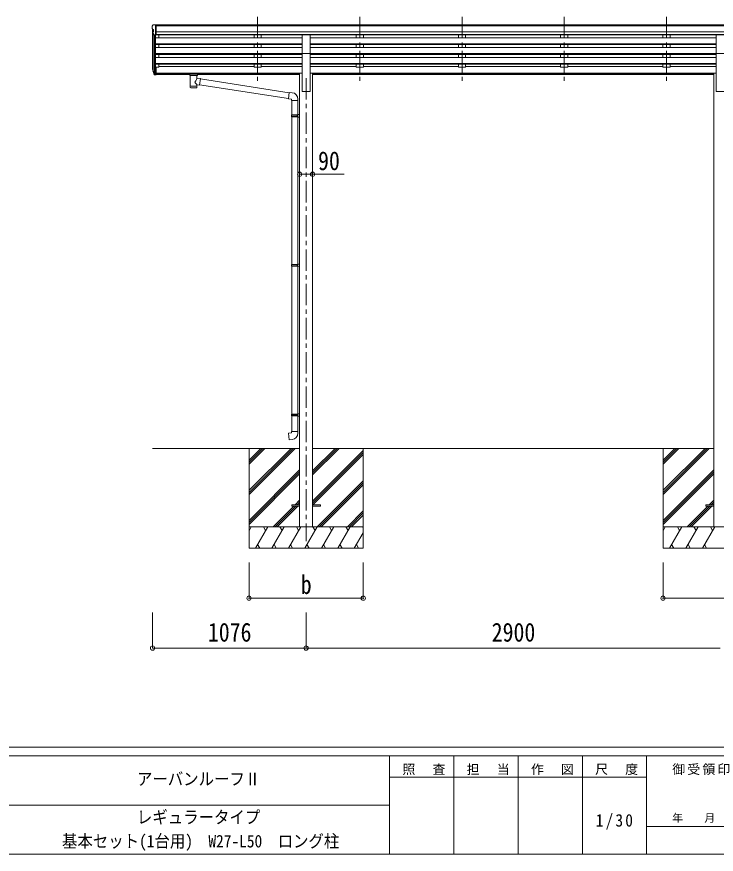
# Model space of a CAD drawing. Units: millimetres at full size, sheet at 1:30; some dimension numbers follow another scale. Extents: x -8432 to 8432, y -5820 to 5820.
# Drawn here: x 89 to 4989, y -5820 to 49 of the extents above; entities that cross this region are included whole.
import ezdxf
from ezdxf.enums import TextEntityAlignment as Align

# ---------------------------------------------------------------- set-up
doc = ezdxf.new("R2010")
doc.units = ezdxf.units.MM
doc.header["$LTSCALE"] = 30
doc.header["$PDMODE"] = 32
doc.header["$PDSIZE"] = 30
doc.linetypes.add('CHAIN1', pattern=[8, 5, -1, 1, -1])
for name, color, linetype, lineweight in [('0-0_0', 7, 'Continuous', 9), ('0-1_本体', 5, 'CHAIN1', 9), ('0-3_ELV2', 4, 'Continuous', 9), ('0-6_OTH_LINE', 6, 'Continuous', 9), ('0-9_OUTLINE', 7, 'Continuous', 9), ('F-0_240', 7, 'Continuous', 9)]:
    doc.layers.add(name, color=color, linetype=linetype, lineweight=lineweight)
doc.styles.add('ＭＳ ゴシック', font='')
doc.styles.get('ＭＳ ゴシック').set_extended_font_data('MS Gothic')

msp = doc.modelspace()

# ---------------------------------------------------------------- linework, layer by layer
at = {"layer": '0-0_0'}
for p, q in [((1040.31, -2975.55), (2071.11, -2975.55)), ((1716.31, -2975.55), (1716.31, -3675.55)), ((1716.31, -3269.72), (2010.49, -2975.55)), ((1716.31, -3283.87), (2024.63, -2975.55)), ((1716.31, -3298.01), (2038.77, -2975.55)), ((1716.31, -3085.88), (1826.64, -2975.55)), ((1716.31, -3071.74), (1812.5, -2975.55)), ((1716.31, -3057.59), (1798.35, -2975.55)), ((2161.51, -2975.55), (4971.11, -2975.55)), ((2161.51, -3161.18), (2347.14, -2975.55)), ((2161.51, -3147.03), (2333, -2975.55)), ((2161.51, -3132.89), (2318.85, -2975.55)), ((2161.51, -3345.02), (2516.31, -2990.23)), ((2516.31, -2975.55), (2516.31, -3675.55)), ((4616.31, -2975.55), (4616.31, -3675.55)), ((4616.31, -3269.72), (4910.49, -2975.55)), ((4616.31, -3283.87), (4924.63, -2975.55)), ((4616.31, -3298.01), (4938.77, -2975.55)), ((4616.31, -3085.88), (4726.64, -2975.55)), ((4616.31, -3071.74), (4712.5, -2975.55)), ((4616.31, -3057.59), (4698.35, -2975.55)), ((2161.51, -3359.16), (2516.31, -3004.37)), ((2163.77, -3371.05), (2516.31, -3018.51)), ((1716.31, -3481.85), (2071.11, -3127.06)), ((1716.31, -3496), (2071.11, -3141.2)), ((1716.31, -3510.14), (2071.11, -3155.34)), ((4616.31, -3481.85), (4971.11, -3127.06)), ((4616.31, -3496), (4971.11, -3141.2)), ((4616.31, -3510.14), (4971.11, -3155.34)), ((2193.11, -3525.55), (2516.31, -3202.36)), ((2207.26, -3525.55), (2516.31, -3216.5)), ((2221.4, -3525.55), (2516.31, -3230.64)), ((2039.25, -3371.05), (2071.11, -3339.19)), ((4939.25, -3371.05), (4971.11, -3339.19)), ((1884.75, -3525.55), (2030.25, -3380.05)), ((1898.89, -3525.55), (2044.39, -3380.05)), ((1913.03, -3525.55), (2058.53, -3380.05)), ((2053.39, -3371.05), (2071.11, -3353.33)), ((2067.53, -3371.05), (2071.11, -3367.47)), ((4784.75, -3525.55), (4930.25, -3380.05)), ((4798.89, -3525.55), (4944.39, -3380.05)), ((4813.03, -3525.55), (4958.53, -3380.05)), ((4953.39, -3371.05), (4971.11, -3353.33)), ((4967.53, -3371.05), (4971.11, -3367.47)), ((2405.25, -3525.55), (2516.31, -3414.49)), ((2419.39, -3525.55), (2516.31, -3428.63)), ((2433.53, -3525.55), (2516.31, -3442.77)), ((2516.31, -3525.55), (1716.31, -3525.55)), ((1716.31, -3553.05), (1732.19, -3525.55)), ((1761.05, -3675.55), (1847.65, -3525.55)), ((1832.65, -3551.53), (1817.65, -3525.55)), ((1876.52, -3675.55), (1963.13, -3525.55)), ((1948.12, -3551.53), (1933.12, -3525.55)), ((1991.99, -3675.55), (2078.59, -3525.55)), ((2063.59, -3551.53), (2048.59, -3525.55)), ((2107.46, -3675.55), (2194.07, -3525.55)), ((2179.06, -3551.53), (2164.06, -3525.54)), ((2222.93, -3675.55), (2309.54, -3525.55)), ((2294.53, -3551.53), (2279.53, -3525.55)), ((2338.4, -3675.55), (2425.01, -3525.55)), ((2395.01, -3525.55), (2410.01, -3551.53)), ((2453.87, -3675.55), (2516.31, -3567.41)), ((2510.47, -3525.55), (2516.31, -3535.65)), ((5416.31, -3525.55), (4616.31, -3525.55)), ((4616.31, -3553.05), (4632.19, -3525.55)), ((4661.05, -3675.55), (4747.65, -3525.55)), ((4732.65, -3551.53), (4717.65, -3525.55)), ((4776.52, -3675.55), (4863.13, -3525.55)), ((4848.12, -3551.53), (4833.12, -3525.55)), ((4891.99, -3675.55), (4978.59, -3525.55)), ((4963.59, -3551.53), (4948.59, -3525.55)), ((1716.31, -3675.55), (2516.31, -3675.55)), ((1776.05, -3649.57), (1791.05, -3675.55)), ((1891.52, -3649.57), (1906.52, -3675.55)), ((2006.99, -3649.57), (2021.99, -3675.55)), ((2122.46, -3649.57), (2137.46, -3675.55)), ((2237.93, -3649.57), (2252.93, -3675.55)), ((2353.4, -3649.57), (2368.4, -3675.55)), ((2468.87, -3649.57), (2483.87, -3675.55)), ((4616.31, -3675.55), (5416.31, -3675.55)), ((4676.05, -3649.57), (4691.05, -3675.55)), ((4791.52, -3649.57), (4806.52, -3675.55)), ((4906.99, -3649.57), (4921.99, -3675.55))]:
    msp.add_line(p, q, dxfattribs=at)
at = {"layer": '0-1_本体'}
for p, q in [((1776.31, 48.86), (1776.31, -428.66)), ((1776.31, 48.86), (1776.31, -428.66)), ((2492.31, 48.86), (2492.31, -428.66)), ((2492.31, 48.86), (2492.31, -428.66)), ((3208.31, 48.86), (3208.31, -428.66)), ((3208.31, 48.86), (3208.31, -428.66)), ((3924.31, 48.86), (3924.31, -428.66)), ((3924.31, 48.86), (3924.31, -428.66)), ((4640.31, 48.86), (4640.31, -428.66)), ((4640.31, 48.86), (4640.31, -428.66)), ((2116.31, -381.98), (2116.31, -3625.55))]:
    msp.add_line(p, q, dxfattribs=at)
at = {"layer": '0-3_ELV2'}
for p, q in [((1038.31, -16.26), (1038.31, -16.89)), ((1040.31, -37.46), (1040.31, -303.91)), ((1040.84, -38.07), (1046.16, -41.14)), ((1045.22, -7.46), (1041.15, -13.26)), ((1048.31, -6.89), (1045.97, -7.03)), ((1046.31, -41.4), (1046.31, -57.68)), ((1048.31, -6.89), (1066.81, -6.89)), ((1060.31, -79.87), (1060.31, -6.89)), ((1066.81, -6.89), (1076.81, -6.98)), ((1066.81, -78.87), (1066.81, -6.89)), ((6065.81, -8.49), (1066.81, -8.49)), ((6065.81, -13.71), (1066.81, -13.71)), ((6065.81, -57.24), (1066.81, -57.24)), ((1076.81, -8.49), (1076.81, -6.98)), ((1052.68, -78.06), (1043.68, -62.47)), ((1045.28, -65.24), (1045.28, -330.62)), ((1054.31, -79.4), (1054.3, -349.05)), ((1060.31, -79.87), (1055.1, -79.55)), ((1066.81, -78.87), (1060.31, -78.87)), ((1060.31, -79.87), (1060.31, -304.27)), ((1060.31, -98.79), (2088.81, -98.79)), ((6065.81, -75.09), (1066.81, -75.09)), ((2088.81, -78.34), (1066.81, -78.34)), ((1085.31, -78.34), (1085.31, -98.79)), ((1751.31, -78.34), (1751.31, -98.79)), ((1801.31, -78.34), (1801.31, -98.79)), ((2088.81, -209.32), (2088.81, -77.52)), ((2088.81, -77.52), (2143.81, -77.52)), ((2143.81, -209.32), (2143.81, -77.52)), ((4988.81, -78.34), (2143.81, -78.34)), ((4988.81, -98.79), (2143.81, -98.79)), ((2467.31, -78.34), (2467.31, -98.79)), ((2517.31, -78.34), (2517.31, -98.79)), ((3183.31, -78.34), (3183.31, -98.79)), ((3233.31, -78.34), (3233.31, -98.79)), ((3899.31, -78.34), (3899.31, -98.79)), ((3949.31, -78.34), (3949.31, -98.79)), ((4615.31, -78.34), (4615.31, -98.79)), ((4665.31, -78.34), (4665.31, -98.79)), ((4988.81, -209.32), (4988.81, -77.52)), ((4988.81, -77.52), (5043.81, -77.52)), ((1060.31, -140.67), (2088.81, -140.67)), ((1060.31, -142.17), (2088.81, -142.17)), ((1060.31, -146.48), (2088.81, -146.48)), ((1060.31, -167.29), (2088.81, -167.29)), ((1085.31, -146.48), (1085.31, -167.29)), ((1751.31, -146.48), (1751.31, -167.29)), ((1801.31, -146.48), (1801.31, -167.29)), ((4988.81, -140.67), (2143.81, -140.67)), ((4988.81, -142.17), (2143.81, -142.17)), ((4988.81, -146.48), (2143.81, -146.48)), ((4988.81, -167.29), (2143.81, -167.29)), ((2467.31, -146.48), (2467.31, -167.29)), ((2517.31, -146.48), (2517.31, -167.29)), ((3183.31, -146.48), (3183.31, -167.29)), ((3233.31, -146.48), (3233.31, -167.29)), ((3899.31, -146.48), (3899.31, -167.29)), ((3949.31, -146.48), (3949.31, -167.29)), ((4615.31, -146.48), (4615.31, -167.29)), ((4665.31, -146.48), (4665.31, -167.29)), ((1060.31, -209.16), (2088.81, -209.16)), ((1060.31, -210.66), (2088.81, -210.66)), ((1060.31, -214.98), (2088.81, -214.98)), ((1085.31, -235.78), (1085.31, -214.98)), ((1751.31, -214.98), (1751.31, -235.78)), ((1801.31, -214.98), (1801.31, -235.78)), ((2088.81, -209.32), (2088.81, -475.55)), ((2088.81, -209.32), (2143.81, -209.32)), ((4988.81, -209.16), (2143.81, -209.16)), ((2143.81, -209.32), (2143.81, -475.55)), ((4988.81, -210.66), (2143.81, -210.66)), ((4988.81, -214.98), (2143.81, -214.98)), ((2467.31, -214.98), (2467.31, -235.78)), ((2517.31, -214.98), (2517.31, -235.78)), ((3183.31, -214.98), (3183.31, -235.78)), ((3233.31, -214.98), (3233.31, -235.78)), ((3899.31, -214.98), (3899.31, -235.78)), ((3949.31, -214.98), (3949.31, -235.78)), ((4615.31, -214.98), (4615.31, -235.78)), ((4665.31, -214.98), (4665.31, -235.78)), ((4988.81, -209.32), (4988.81, -475.55)), ((4988.81, -209.32), (5043.81, -209.32)), ((1060.31, -235.78), (2088.81, -235.78)), ((1060.31, -277.66), (2088.81, -277.66)), ((1060.31, -279.15), (2088.81, -279.15)), ((1060.31, -283.47), (2088.81, -283.47)), ((1085.31, -283.47), (1085.31, -304.9)), ((1751.31, -283.47), (1751.31, -304.9)), ((1801.31, -283.47), (1801.31, -304.9)), ((4988.81, -235.78), (2143.81, -235.78)), ((4988.81, -277.66), (2143.81, -277.66)), ((4988.81, -279.15), (2143.81, -279.15)), ((4988.81, -283.47), (2143.81, -283.47)), ((2467.31, -283.47), (2467.31, -304.9)), ((2517.31, -283.47), (2517.31, -304.9)), ((3183.31, -283.47), (3183.31, -304.9)), ((3233.31, -283.47), (3233.31, -304.9)), ((3899.31, -283.47), (3899.31, -304.9)), ((3949.31, -283.47), (3949.31, -304.9)), ((4615.31, -283.47), (4615.31, -304.9)), ((4665.31, -283.47), (4665.31, -304.9)), ((1041.4, -318.46), (1045.28, -326.41)), ((1042, -317.08), (1045.28, -324.15)), ((1043.71, -329.74), (1044.05, -334.14)), ((1044.05, -334.14), (1052.86, -357.69)), ((1044.67, -333.58), (1052.86, -349.75)), ((1053.87, -348.62), (1046.12, -333.22)), ((1060.31, -349.3), (1055.17, -349.3)), ((1060.31, -351.11), (1055.46, -351.11)), ((1060.31, -304.27), (1060.31, -359.04)), ((1066.81, -304.27), (1060.31, -304.27)), ((1066.81, -344.4), (1060.31, -344.4)), ((1066.81, -349.28), (1060.31, -349.28)), ((1066.81, -304.27), (1066.81, -358.3)), ((1085.31, -304.9), (1066.81, -304.9)), ((1066.81, -346.97), (2071.11, -346.97)), ((1066.81, -348.37), (2071.11, -348.37)), ((1085.31, -299.96), (1751.31, -299.96)), ((1801.31, -304.9), (1751.31, -304.9)), ((1801.31, -299.96), (2088.81, -299.96)), ((2071.11, -346.55), (2071.11, -3525.55)), ((2071.11, -346.55), (2088.81, -346.55)), ((2467.31, -299.96), (2143.81, -299.96)), ((2161.51, -346.55), (2143.81, -346.55)), ((2161.51, -346.55), (2161.51, -3525.55)), ((4971.11, -346.97), (2161.51, -346.97)), ((4971.11, -348.37), (2161.51, -348.37)), ((2517.31, -304.9), (2467.31, -304.9)), ((3183.31, -299.96), (2517.31, -299.96)), ((3233.31, -304.9), (3183.31, -304.9)), ((3899.31, -299.96), (3233.31, -299.96)), ((3949.31, -304.9), (3899.31, -304.9)), ((4615.31, -299.96), (3949.31, -299.96)), ((4665.31, -304.9), (4615.31, -304.9)), ((4988.81, -299.96), (4665.31, -299.96)), ((4971.11, -346.55), (4971.11, -3525.55)), ((4971.11, -346.55), (4988.81, -346.55)), ((1060.31, -359.04), (1055.46, -359.04)), ((1066.81, -358.3), (1060.31, -358.3)), ((1300.81, -356.06), (1066.81, -356.06)), ((2071.11, -356.06), (1354.81, -356.06)), ((4971.11, -356.06), (2161.51, -356.06)), ((2088.81, -475.55), (2143.81, -475.55)), ((4988.81, -475.55), (5043.81, -475.55)), ((2016.31, -3371.05), (2016.31, -3380.05)), ((2016.31, -3371.05), (2071.11, -3371.05)), ((2016.31, -3380.05), (2071.11, -3380.05)), ((2161.51, -3371.05), (2216.31, -3371.05)), ((2161.51, -3380.05), (2216.31, -3380.05)), ((2216.31, -3371.05), (2216.31, -3380.05)), ((4916.31, -3371.05), (4916.31, -3380.05)), ((4916.31, -3371.05), (4971.11, -3371.05)), ((4916.31, -3380.05), (4971.11, -3380.05))]:
    msp.add_line(p, q, dxfattribs=at)
for centre, radius, start, end in [((1041.31, -16.26), 3, 93, 180), ((1240.31, -16.89), 202, 180, 184.94904), ((1045.21, -33.7), 6.18, 185.7035, 224.99897), ((1046.28, -60.97), 3, 94.7167, 210), ((1046.03, -8.03), 1, 93.5, 145), ((1046.01, -57.68), 0.3, 274.7167, 0), ((1046.01, -41.4), 0.3, 0, 60), ((1055.28, -76.56), 3, 210, 266.5), ((1069.49, -309.34), 29.53, 186.50806, 197.98144), ((1070.89, -307.59), 30.41, 187.1552, 198.19734)]:
    msp.add_arc(centre, radius, start, end, dxfattribs=at)
for centre, major_axis, ratio, start_param, end_param in [((1128.96, -309.78), (-89.06, 1.43), 0.57596, 6.1962358, 6.3678173), ((1128.17, -303.1), (87.93, 4.42), 0.541684, 3.0659337, 3.2228513), ((1045.02, -329.74), (1.3, 0), 0.90356, 1.3700892, 3.347195), ((1130.94, -313.54), (-89.07, 0), 0.90356, 0.2056023, 0.2515348), ((1130.23, -309.68), (-88.05, 0), 0.90356, 0.2662965, 0.3003836), ((1055.46, -348.4), (-3, 0), 0.90356, 0.5235988, 1.5707963), ((1055.17, -347.95), (-1.5, 0), 0.90356, 0.5235988, 1.5707963), ((1055.46, -356.33), (3, 0), 0.90356, 3.6651914, 4.712389)]:
    msp.add_ellipse(centre, major_axis=major_axis, ratio=ratio, start_param=start_param, end_param=end_param, dxfattribs=at)
at = {"layer": '0-6_OTH_LINE'}
for p, q in [((2071.11, -1055.1), (2161.51, -1055.1)), ((1716.31, -4025.55), (1716.31, -3775.57)), ((2516.31, -4025.55), (2516.31, -3775.57)), ((4616.31, -4025.55), (4616.31, -3775.57)), ((1716.31, -4025.55), (2516.31, -4025.55)), ((4616.31, -4025.55), (5416.31, -4025.55)), ((1040.31, -4375.55), (1040.31, -4125.55)), ((2116.31, -4375.55), (2116.31, -4125.55)), ((2116.31, -4375.55), (1040.31, -4375.55)), ((5016.31, -4375.55), (2116.31, -4375.55))]:
    msp.add_line(p, q, dxfattribs=at)
at = {"layer": '0-6_OTH_LINE', "lineweight": 18}
msp.add_line((2161.51, -1055.1), (2383.45, -1055.1), dxfattribs=at)
at = {"layer": '0-6_OTH_LINE'}
for p in [(2071.11, -1055.1), (2161.51, -1055.1), (1716.31, -4025.55), (2516.31, -4025.55), (4616.31, -4025.55), (1040.31, -4375.55), (2116.31, -4375.55)]:
    msp.add_point(p, dxfattribs=at)
at = {"layer": '0-9_OUTLINE'}
for p, q in [((1284.31, -349.15), (1284.31, -354.9)), ((1286.31, -348.48), (1369.31, -348.48)), ((1286.31, -350.66), (1369.31, -350.66)), ((1371.31, -349.15), (1371.31, -354.9)), ((1286.31, -355.57), (1300.81, -355.57)), ((1300.81, -361.21), (1300.81, -354.67)), ((1304.91, -362.13), (1304.89, -447.57)), ((1375.92, -384.78), (1350.7, -380.87)), ((1350.71, -380.88), (1350.71, -362.13)), ((1354.81, -361.21), (1354.81, -354.67)), ((1354.81, -355.57), (1369.31, -355.57)), ((1375.92, -384.78), (1368.9, -430.04)), ((1996.92, -483.19), (1375.61, -386.8)), ((1350.72, -447.57), (1350.7, -426.91)), ((1350.7, -427.22), (1368.9, -430.04)), ((1993.25, -525.12), (1369.17, -428.3)), ((2017.92, -483.15), (1997.08, -481.32)), ((2059, -538.89), (2059, -527.97)), ((2013, -538.89), (2059, -538.89)), ((2015.11, -538.89), (2015.11, -639.61)), ((2057.11, -538.89), (2057.11, -637.06)), ((2013.11, -641.61), (2014.11, -639.61)), ((2013.11, -641.61), (2057.11, -641.61)), ((2013.11, -641.61), (2013.11, -649.61)), ((2014.11, -639.61), (2057.11, -639.61)), ((2052.63, -641.61), (2052.2, -639.61)), ((2055.11, -637.11), (2071.11, -636.64)), ((2055.11, -639.11), (2055.11, -637.11)), ((2055.11, -639.11), (2057.11, -639.11)), ((2071.11, -636.64), (2071.11, -654.58)), ((2013.11, -649.61), (2057.11, -649.61)), ((2013.11, -649.61), (2014.11, -651.61)), ((2014.11, -651.61), (2057.11, -651.61)), ((2015.11, -651.61), (2015.11, -1687.8)), ((2055.11, -654.11), (2055.11, -652.11)), ((2055.11, -654.11), (2071.11, -654.58)), ((2057.11, -654.17), (2057.11, -1685.24)), ((2013.11, -1689.8), (2014.11, -1687.8)), ((2013.11, -1689.8), (2057.11, -1689.8)), ((2013.11, -1689.8), (2013.11, -1697.8)), ((2013.11, -1697.8), (2057.11, -1697.8)), ((2013.11, -1697.8), (2014.11, -1699.8)), ((2014.11, -1687.8), (2057.11, -1687.8)), ((2014.11, -1699.8), (2057.11, -1699.8)), ((2015.11, -1699.8), (2015.11, -2735.99)), ((2052.63, -1689.8), (2052.2, -1687.8)), ((2055.11, -1685.3), (2071.11, -1684.83)), ((2055.11, -1687.3), (2055.11, -1685.3)), ((2055.11, -1687.3), (2057.11, -1687.3)), ((2055.11, -1702.3), (2055.11, -1700.3)), ((2071.11, -1684.83), (2071.11, -1702.77)), ((2055.11, -1702.3), (2071.11, -1702.77)), ((2057.11, -1702.36), (2057.11, -2733.43)), ((2013.11, -2737.99), (2014.11, -2735.99)), ((2013.11, -2737.99), (2057.11, -2737.99)), ((2013.11, -2737.99), (2013.11, -2745.99)), ((2013.11, -2745.99), (2057.11, -2745.99)), ((2013.11, -2745.99), (2014.11, -2747.99)), ((2014.11, -2735.99), (2057.11, -2735.99)), ((2014.11, -2747.99), (2057.11, -2747.99)), ((2015.11, -2747.99), (2015.11, -2857.99)), ((2052.63, -2737.99), (2052.2, -2735.99)), ((2055.11, -2733.49), (2071.11, -2733.02)), ((2055.11, -2735.49), (2055.11, -2733.49)), ((2055.11, -2735.49), (2057.11, -2735.49)), ((2055.11, -2750.49), (2055.11, -2748.49)), ((2055.11, -2750.49), (2071.11, -2750.96)), ((2057.11, -2750.55), (2057.11, -2857.99)), ((2071.11, -2733.02), (2071.11, -2750.96)), ((2013.11, -2857.99), (2059.11, -2857.99)), ((2013.11, -2867.99), (2013.11, -2857.99)), ((2059.11, -2857.99), (2059.11, -2868.91))]:
    msp.add_line(p, q, dxfattribs=at)
for points in [[(1284.31, -349.15), (1284.34, -348.95), (1284.43, -348.81), (1284.52, -348.72), (1284.63, -348.66), (1284.75, -348.61), (1285.04, -348.55), (1285.53, -348.51), (1286.07, -348.49), (1286.31, -348.48)], [(1369.31, -348.48), (1369.66, -348.49), (1370.19, -348.51), (1370.64, -348.56), (1370.94, -348.64), (1371.11, -348.74), (1371.23, -348.88), (1371.3, -349.06), (1371.31, -349.15)], [(1284.31, -354.9), (1284.34, -355.1), (1284.43, -355.24), (1284.52, -355.33), (1284.63, -355.39), (1284.75, -355.44), (1285.04, -355.5), (1285.53, -355.55), (1286.07, -355.57), (1286.31, -355.57)], [(1369.31, -355.57), (1369.66, -355.56), (1370.19, -355.54), (1370.64, -355.49), (1370.94, -355.41), (1371.11, -355.31), (1371.23, -355.17), (1371.3, -354.99), (1371.31, -354.9)], [(1997.08, -481.32), (1993.07, -527.15), (2013, -528.89), (2013, -538.89)], [(2052.63, -641.61), (2052.63, -649.61), (2052.2, -651.61)], [(2055.11, -652.11), (2057.11, -652.11), (2057.11, -639.11)], [(2052.63, -1689.8), (2052.63, -1697.8), (2052.2, -1699.8)], [(2055.11, -1700.3), (2057.11, -1700.3), (2057.11, -1687.3)], [(2052.63, -2737.99), (2052.63, -2745.99), (2052.2, -2747.99)], [(2055.11, -2748.49), (2057.11, -2748.49), (2057.11, -2735.49)], [(2018.03, -2913.73), (1997.19, -2915.56), (1993.18, -2869.73), (2013.11, -2867.99)]]:
    msp.add_lwpolyline(points, dxfattribs=at)
for centre, start, end in [((2014, -527.97), 0, 85), ((2014.11, -2868.91), 275, 0)]:
    msp.add_arc(centre, 45, start, end, dxfattribs=at)
for centre, major_axis, ratio, start_param, end_param in [((1286.31, -350.88), (2, 0), 0.109601, 3.1415927, 4.712389), ((1369.31, -350.88), (2, 0), 0.109601, 4.712389, 6.2831853), ((1327.81, -361.13), (27.06, 0), 0.069685, 3.1415927, 6.2831853), ((1327.81, -354.67), (27, 0), 0.070066, 6.2831853, 9.424778), ((1327.8, -407.41), (-22.81, -26.62), 0.234429, 1.6855472, 3.1268519), ((1330.36, -404.77), (20.32, -22.25), 0.045535, 0.0389954, 1.3075346), ((1338.81, -358.65), (16, 0), 0.361356, 6.2636979, 6.2831853), ((1327.81, -447.57), (22.92, 0), 0.101955, 3.1415499, 6.2833984), ((1327.81, -435.13), (22.91, 0), 0.122865, 3.1415927, 6.2831853)]:
    msp.add_ellipse(centre, major_axis=major_axis, ratio=ratio, start_param=start_param, end_param=end_param, dxfattribs=at)
at = {"layer": 'F-0_240', "color": 5}
for p, q in [((-8432.06, -5070), (8007.94, -5070)), ((-8432.06, -5130), (5341.19, -5130)), ((2701.18, -5130), (2701.18, -5820)), ((3151.18, -5130), (3151.18, -5820)), ((3601.18, -5130), (3601.18, -5820)), ((4051.18, -5130), (4051.18, -5820)), ((4501.18, -5130), (4501.18, -5820)), ((2701.18, -5280), (4501.18, -5280)), ((-3448.82, -5475), (2701.18, -5475)), ((4501.18, -5625), (5341.19, -5625)), ((-8432.06, -5820), (8007.94, -5820))]:
    msp.add_line(p, q, dxfattribs=at)

# ---------------------------------------------------------------- texts
at = {"layer": '0-6_OTH_LINE', "color": 7, "style": 'ＭＳ ゴシック', "width": 0.85}
for s, p in [('90', (2200, -1065.67)), ('b', (2078.81, -4035.55)), ('1076', (1428.31, -4369.55)), ('2900', (3416.31, -4369.55))]:
    msp.add_text(s, height=132, dxfattribs=at).set_placement(p, align=Align.BOTTOM_LEFT)
at = {"layer": 'F-0_240', "style": 'ＭＳ ゴシック', "width": 0.9}
for s, p in [('アーバンルーフⅡ', (931.18, -5362.5)), ('レギュラータイプ', (931.18, -5630.88)), ('基本セット(1台用)\u3000W27-L50\u3000ロング柱', (406.18, -5798.5))]:
    msp.add_text(s, height=87.98, dxfattribs=at).set_placement(p, align=Align.BOTTOM_LEFT)
at = {"layer": 'F-0_240', "style": 'ＭＳ ゴシック'}
msp.add_text('年\u3000\u3000月\u3000\u3000日', height=54.99, dxfattribs=at).set_placement((4681.19, -5610), align=Align.BOTTOM_LEFT)
at = {"layer": 'F-0_240', "attachment_point": 7, "style": 'ＭＳ ゴシック'}
for s, insert, char_height in [('\\T1.17;照\u3000査', (2791.19, -5265), 65.98), ('\\T1.17;担\u3000当', (3241.19, -5265), 65.98), ('\\T1.17;作\u3000図', (3691.18, -5265), 65.98), ('\\T1.17;尺\u3000度', (4141.19, -5265), 65.98), ('\\T1.17;御受領印', (4681.18, -5265), 65.98), ('\\T1.28;\\W0.9;1/30', (4144.93, -5647.5), 87.98)]:
    msp.add_mtext(s, dxfattribs=dict(at, insert=insert, char_height=char_height))

doc.saveas('drawing.dxf')
